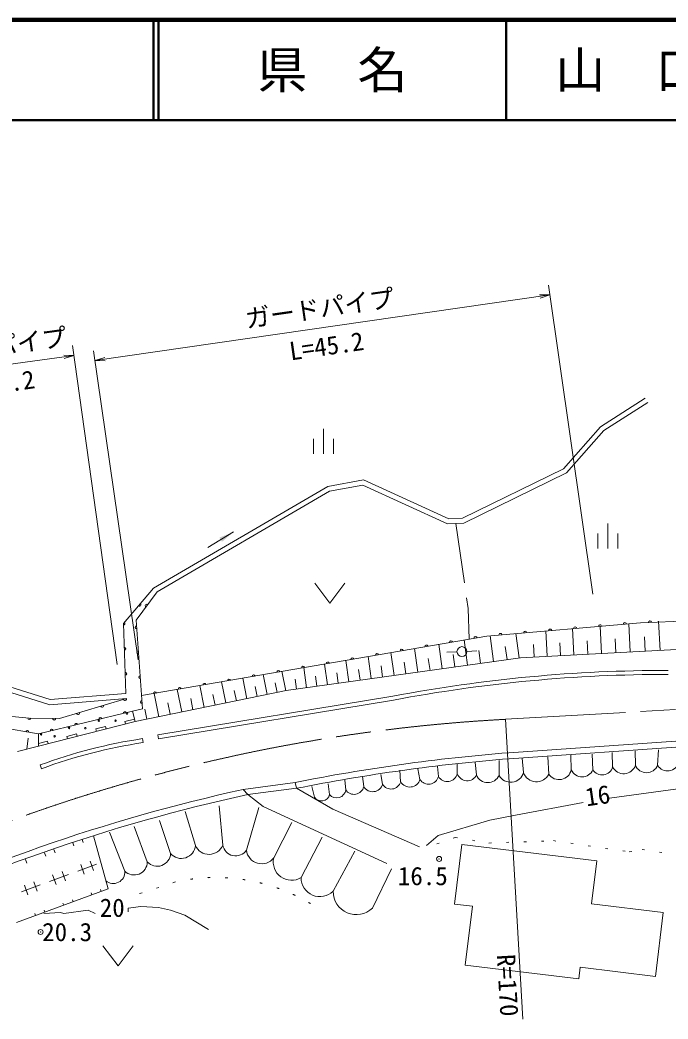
# Model space of a CAD drawing. Units: millimetres, scale not verified. Extents: x 40000 to 680000, y 20000 to 380000.
# Drawn here: x 284412 to 349154, y 280162 to 380000 of the extents above; entities that cross this region are included whole.
import ezdxf
from ezdxf.enums import TextEntityAlignment as Align

# ---------------------------------------------------------------- set-up
doc = ezdxf.new("R2010")
doc.units = ezdxf.units.MM
doc.header["$LTSCALE"] = 1000
doc.header["$PDMODE"] = 32
doc.header["$PDSIZE"] = 500
for name, pattern in [('CHAIN', [18.5, 12, -1.5, 3.5, -1.5]), ('DASHED', [7.5, 6, -1.5]), ('DOTTED', [1.75, 0.25, -1.5])]:
    doc.linetypes.add(name, pattern=pattern)
for name, color, linetype, lineweight in [('M-BGD', 7, 'Continuous', 13), ('M-BMK', 2, 'CHAIN', 13), ('M-STR-HTXT', 7, 'Continuous', 13), ('M-TTL', 2, 'Continuous', 140), ('M-TTL-LINE', 7, 'Continuous', 50)]:
    doc.layers.add(name, color=color, linetype=linetype, lineweight=lineweight)
doc.layers.add('M-TTL-TXT', color=7, linetype='Continuous')
doc.styles.add('ＭＳ ゴシック', font='')
doc.styles.get('ＭＳ ゴシック').set_extended_font_data('MS Gothic')

# ---------------------------------------------------------------- blocks, each defined once
blk = doc.blocks.new('荒地')
at = {"color": 7, "linetype": 'Continuous', "lineweight": 13}
for p, q in [((0, 0), (0, 2.5)), ((-1, 1.5), (-1, 0)), ((1, 1.5), (1, 0))]:
    blk.add_line(p, q, dxfattribs=at)
blk = doc.blocks.new('畑')
at = {"color": 7, "linetype": 'Continuous', "lineweight": 13}
for p, q in [((-1.5, 2), (0, 0)), ((0, 0), (1.5, 2))]:
    blk.add_line(p, q, dxfattribs=at)
blk = doc.blocks.new('filled_arrow')
at = {"color": 0, "linetype": 'Continuous', "lineweight": -2}
blk.add_solid([(7.5, 1.25), (0, 0), (7.5, -1.25)], dxfattribs=at)
blk = doc.blocks.new('open_arrow')
at = {"color": 0, "linetype": 'Continuous', "lineweight": -2}
blk.add_lwpolyline([(7.5, 1.25), (0, 0), (7.5, -1.25)], dxfattribs=at)

msp = doc.modelspace()

# ---------------------------------------------------------------- linework, layer by layer
at = {"layer": 'M-BGD'}
for p, q in [((342409, 339348), (346879, 342193)), ((342737, 338964), (347148, 341771)), ((338698, 335159), (342409, 339348)), ((339008, 334753), (342737, 338964)), ((328620, 330198), (338698, 335159)), ((328742, 329701), (339008, 334753)), ((315173, 333385), (318742, 334030)), ((315348, 332909), (318677, 333510)), ((318677, 333510), (327138, 329661)), ((318742, 334030), (327240, 330163)), ((297765, 323224), (315173, 333385)), ((298105, 322844), (315348, 332909)), ((327138, 329661), (328742, 329701)), ((327240, 330163), (328620, 330198)), ((305747, 328833), (303179, 327283)), ((294737, 319676), (297765, 323224)), ((296020, 320037), (298105, 322844)), ((294737, 319676), (294997, 312678)), ((296656, 311150), (296020, 320037)), ((331058, 318438), (346416, 319761)), ((345384, 316846), (345238, 319659)), ((346416, 319761), (356204, 320169)), ((348354, 317002), (348203, 319916)), ((334282, 316252), (333941, 318686)), ((337071, 316411), (336939, 318945)), ((339746, 316551), (339610, 319175)), ((342516, 316696), (342375, 319414)), ((296561, 312477), (331058, 318438)), ((326601, 315173), (326259, 317609)), ((329125, 315528), (328772, 318043)), ((331732, 315894), (331371, 318465)), ((335776, 316343), (335712, 317588)), ((338406, 316481), (338339, 317769)), ((341129, 316623), (341060, 317956)), ((343948, 316771), (343876, 318151)), ((346866, 316924), (346792, 318352)), ((321789, 314498), (321468, 316781)), ((324156, 314830), (323825, 317188)), ((328071, 316863), (327071, 316839)), ((327861, 315350), (327687, 316588)), ((329070, 316900), (330069, 316951)), ((330426, 315711), (330247, 316989)), ((333075, 316083), (332890, 317402)), ((334426, 316272), (351268, 317154)), ((311008, 312984), (334426, 316272)), ((315127, 313562), (314836, 315635)), ((317277, 313864), (316976, 316005)), ((319496, 314176), (319186, 316387)), ((322971, 314664), (322808, 315824)), ((325376, 315002), (325208, 316200)), ((287381, 311571), (277409, 314707)), ((287439, 312077), (277494, 315205)), ((309123, 312591), (308717, 314578)), ((310982, 312971), (310583, 314927)), ((313045, 313270), (312763, 315277)), ((316200, 313713), (316052, 314766)), ((318385, 314020), (318232, 315107)), ((320641, 314337), (320483, 315460)), ((304978, 311744), (304546, 313857)), ((307081, 312174), (306663, 314223)), ((310115, 312794), (309915, 313772)), ((312036, 313128), (311897, 314116)), ((314084, 313416), (313941, 314436)), ((294997, 312678), (287439, 312077)), ((295928, 309896), (311008, 312984)), ((298275, 310375), (297802, 312692)), ((300577, 310845), (300118, 313092)), ((302810, 311302), (302365, 313480)), ((303896, 311523), (303677, 312596)), ((306031, 311959), (305819, 313000)), ((308104, 312383), (307898, 313391)), ((285323, 310232), (263957, 312308)), ((295037, 312180), (287381, 311571)), ((295037, 312180), (288371, 310192)), ((321665, 312431), (298191, 308562)), ((321734, 312037), (298256, 308167)), ((299428, 310611), (299195, 311751)), ((301695, 311074), (301469, 312180)), ((295668, 310913), (286276, 308658)), ((296656, 311150), (295668, 310913)), ((295928, 309896), (295668, 310913)), ((297092, 310133), (296888, 311115)), ((288371, 310192), (285323, 310232)), ((286261, 307428), (295928, 309896)), ((295866, 310138), (294899, 309891)), ((294961, 309649), (294899, 309891)), ((286276, 308658), (282346, 309320)), ((286261, 307428), (286276, 308658)), ((290066, 308657), (289099, 308410)), ((290128, 308415), (290066, 308657)), ((292966, 309397), (291999, 309151)), ((292061, 308908), (291999, 309151)), ((293028, 309155), (292966, 309397)), ((298191, 308562), (298256, 308167)), ((333235, 306775), (363818, 308885)), ((285096, 307130), (285216, 308228)), ((287166, 307917), (286264, 307686)), ((287228, 307674), (287166, 307917)), ((289161, 308168), (289099, 308410)), ((296652, 308181), (296712, 307786)), ((333279, 306177), (363845, 308285)), ((284170, 306894), (286261, 307428)), ((339487, 305074), (339447, 306518)), ((341652, 305074), (341572, 306638)), ((343617, 305355), (343577, 306798)), ((345903, 305515), (345863, 306959)), ((348109, 305515), (348189, 307079)), ((286428, 305555), (286566, 305179)), ((328099, 304673), (328099, 305676)), ((330023, 304553), (329903, 305796)), ((332269, 304513), (332269, 305996)), ((334715, 304793), (334595, 306237)), ((337241, 304633), (337161, 306357)), ((320640, 303630), (320479, 304593)), ((322444, 303871), (322364, 305034)), ((324369, 304112), (324169, 305154)), ((326214, 304392), (326134, 305395)), ((311910, 303804), (312034, 303216)), ((315347, 302588), (315186, 303671)), ((316951, 303069), (316870, 304031)), ((318755, 303390), (318635, 304392)), ((355907, 303964), (343307, 302232)), ((306714, 303109), (307171, 302595)), ((307171, 302595), (308715, 301387)), ((312034, 303216), (315673, 301146)), ((313823, 302347), (313582, 303390)), ((340683, 301809), (333909, 300539)), ((301943, 297505), (300901, 300914)), ((304670, 297545), (304309, 301475)), ((307036, 297024), (308279, 301315)), ((308715, 301387), (321046, 295693)), ((315673, 301146), (324314, 297377)), ((299457, 296703), (298334, 299991)), ((309763, 296262), (311567, 299791)), ((294885, 294939), (293362, 298828)), ((297131, 295861), (295808, 299390)), ((289692, 297766), (289802, 297466)), ((290636, 298095), (290740, 297810)), ((293214, 293164), (291755, 298485)), ((312489, 294297), (314615, 298347)), ((286858, 296778), (286985, 296433)), ((287803, 297108), (287924, 296778)), ((315698, 292934), (317863, 296944)), ((284970, 296120), (285107, 295745)), ((290193, 294947), (292071, 295635)), ((290490, 295588), (290835, 294650)), ((291429, 295933), (291773, 294994)), ((287376, 293914), (289254, 294603)), ((287674, 294556), (288018, 293617)), ((288612, 294900), (288957, 293961)), ((321512, 295179), (319627, 291249)), ((284560, 292881), (286438, 293570)), ((285796, 293867), (286140, 292928)), ((284056, 289805), (293214, 293164)), ((284857, 293523), (285201, 292584)), ((291523, 292772), (291597, 292571)), ((292462, 293116), (292536, 292915)), ((288707, 291739), (288780, 291538)), ((289645, 292083), (289719, 291882)), ((285890, 290706), (285964, 290505)), ((286829, 291050), (286903, 290849))]:
    msp.add_line(p, q, dxfattribs=at)
at = {"layer": 'M-BGD', "linetype": 'DASHED'}
for p, q in [((327940, 329681), (329193, 321193)), ((329193, 321193), (329277, 318130)), ((306714, 303109), (311910, 303804)), ((312034, 303216), (307171, 302595))]:
    msp.add_line(p, q, dxfattribs=at)
at = {"layer": 'M-BGD', "linetype": 'DOTTED'}
for p, q in [((326041, 297665), (327886, 298307)), ((327886, 298307), (331254, 297745)), ((331254, 297745), (337710, 297986)), ((337710, 297986), (345289, 296863)), ((345289, 296863), (346572, 297104)), ((346572, 297104), (350783, 296462)), ((299936, 293856), (296608, 292773)), ((296608, 292773), (294923, 292412))]:
    msp.add_line(p, q, dxfattribs=at)
at = {"layer": 'M-BGD'}
for points in [[(333909, 300539), (331369, 300031), (326205, 298507), (325019, 297491)], [(291915, 290717), (291237, 291056), (288782, 290717), (288443, 290802), (286800, 290713)], [(295217, 290887), (295217, 291225), (296487, 291395), (298265, 291310), (299450, 291056), (300889, 290548), (303260, 289109)]]:
    msp.add_lwpolyline(points, dxfattribs=at)
msp.add_lwpolyline([(328544, 297605), (327823, 291640), (329607, 291424), (328897, 285551), (340234, 284181), (340373, 285331), (347899, 284421), (348670, 290801), (341513, 291666), (342033, 295974)], close=True, dxfattribs=at)
for centre, radius in [((328571, 316875), 500), ((295101, 310694), 75), ((292284, 309972), 75), ((293958, 309972), 75), ((286520, 308619), 75), ((289317, 309250), 75), ((290941, 309230), 75), ((287873, 308418), 75)]:
    msp.add_circle(centre, radius, dxfattribs=at)
for centre, radius, start, end in [((296348, 321563), 150, 229.52237, 49.52237), ((297076, 321458), 150, 53.39293, 233.39293), ((294738, 319657), 150, 272.13324, 54.3605), ((342368, 319412), 150, 4.92455, 184.92455), ((344859, 319627), 150, 4.92455, 184.92455), ((347352, 319800), 150, 2.38594, 182.38594), ((296072, 319310), 150, 94.09345, 274.09345), ((332405, 318554), 150, 4.92455, 184.92455), ((334895, 318768), 150, 4.92455, 184.92455), ((337386, 318983), 150, 4.92455, 184.92455), ((339877, 319198), 150, 4.92455, 184.92455), ((324999, 317391), 150, 9.80369, 189.80369), ((327463, 317816), 150, 9.80369, 189.80369), ((329926, 318242), 150, 9.80369, 189.80369), ((294831, 317159), 150, 272.13324, 92.13324), ((296251, 316816), 150, 94.09345, 274.09345), ((320072, 316539), 150, 9.80369, 189.80369), ((322536, 316965), 150, 9.80369, 189.80369), ((315145, 315688), 150, 9.80369, 189.80369), ((317609, 316114), 150, 9.80369, 189.80369), ((294924, 314661), 150, 272.13324, 92.13324), ((307755, 314411), 150, 9.80369, 189.80369), ((310218, 314837), 150, 9.80369, 189.80369), ((312682, 315262), 150, 9.80369, 189.80369), ((349119, 167215), 147788, 89.98668, 100.70605), ((349119, 167215), 147388, 89.98302, 100.70788), ((296429, 314322), 150, 94.09345, 274.09345), ((302828, 313560), 150, 9.80369, 189.80369), ((305291, 313985), 150, 9.80369, 189.80369), ((297901, 312708), 150, 9.80369, 189.80369), ((300365, 313134), 150, 9.80369, 189.80369), ((292610, 311456), 150, 196.60396, 16.60396), ((294893, 312137), 150, 196.60396, 16.60396), ((296607, 311829), 150, 94.09345, 274.09345), ((290214, 310742), 150, 196.60396, 16.60396), ((294886, 310726), 150, 13.50053, 193.50053), ((285334, 310231), 150, 174.45153, 354.45153), ((287830, 310189), 150, 175.35909, 3.13321), ((290025, 309558), 150, 13.50053, 193.50053), ((292455, 310142), 150, 13.50053, 193.50053), ((285147, 308848), 150, 350.4429, 170.4429), ((287594, 308975), 150, 13.50053, 193.50053), ((304465, 256559), 52210, 98.60678, 110.21049), ((304465, 256559), 51810, 98.60678, 110.21049), ((347932, 123298), 184065, 94.57976, 101.28592), ((347934, 123284), 183479, 94.58126, 101.2836), ((344727, 305911), 1241, 206.63404, 341.39431), ((347006, 305975), 1195, 202.61986, 337.38014), ((349104, 306118), 1164, 211.20349, 345.96376), ((327098, 304925), 1032, 211.09101, 345.85128), ((329086, 305014), 1045, 199.04353, 333.8038), ((331154, 305001), 1217, 201.59683, 336.3571), ((333434, 305163), 1334, 209.16616, 343.92643), ((336012, 305239), 1371, 198.98691, 333.74718), ((338272, 305321), 1240, 213.73291, 348.49318), ((340570, 305525), 1173, 202.61986, 337.38014), ((342576, 305624), 1075, 210.74997, 345.51024), ((319647, 303903), 1029, 209.89487, 344.65514), ((321492, 304127), 986, 210.21451, 344.97478), ((323357, 304392), 1051, 209.74488, 344.50515), ((325233, 304636), 1011, 211.27241, 346.03268), ((344519, 131528), 175696, 102.42584, 116.1609), ((344519, 131528), 175096, 102.31566, 116.16079), ((314535, 302785), 836, 211.59249, 346.35276), ((316048, 303163), 907, 219.31911, 354.07938), ((317786, 303605), 993, 212.70046, 347.46073), ((303298, 298093), 1477, 203.46239, 338.22266), ((305962, 297777), 1312, 190.19392, 324.95419), ((298119, 296767), 1340, 222.52361, 357.28388), ((300533, 297622), 1415, 220.49856, 355.25883), ((308558, 297211), 1534, 187.00888, 321.76915), ((295816, 295868), 1315, 224.94852, 359.70879), ((311535, 295848), 1820, 166.84379, 301.60406), ((293743, 294850), 1146, 228.85331, 4.43073), ((314378, 294284), 1888, 179.59437, 314.35464), ((318013, 292910), 2316, 179.42127, 314.18154)]:
    msp.add_arc(centre, radius, start, end, dxfattribs=at)
at = {"layer": 'M-BGD', "linetype": 'DOTTED'}
msp.add_arc((303982, 275858), 18447, 59.12189, 102.67103, dxfattribs=at)
at = {"layer": 'M-BGD'}
for p in [(326289, 296157), (286469, 288859)]:
    msp.add_point(p, dxfattribs=at)
at = {"layer": 'M-BMK'}
msp.add_line((332918, 310112), (361129, 311735), dxfattribs=at)
msp.add_arc((341970, 140353), 170000, 93.05254, 116.50617, dxfattribs=at)
at = {"layer": 'M-STR-HTXT'}
for p, q in [((341658, 322634), (337197, 353513)), ((291916, 345961), (337340, 352523)), ((294128, 315591), (289655, 347477)), ((274012, 344273), (289794, 346486)), ((296234, 316072), (291773, 346950)), ((334641, 280162), (332918, 310112))]:
    msp.add_line(p, q, dxfattribs=at)
at = {"layer": 'M-TTL'}
msp.add_line((680000, 380000), (40000, 380000), dxfattribs=at)
at = {"layer": 'M-TTL-LINE'}
for p, q in [((297750, 380000), (297750, 370000)), ((298250, 380000), (298250, 370000)), ((333000, 380000), (333000, 370000)), ((40000, 370000), (680000, 370000))]:
    msp.add_line(p, q, dxfattribs=at)

# ---------------------------------------------------------------- block references
at = {"layer": 'M-BGD', "xscale": 1000, "yscale": 1000}
for name, p in [('荒地', (314736, 336644)), ('荒地', (343127, 327180)), ('畑', (315378, 321727)), ('畑', (294205, 285476))]:
    msp.add_blockref(name, p, dxfattribs=at)
at = {"layer": 'M-BGD', "xscale": 200, "yscale": 200, "rotation": 211.1}
msp.add_blockref('filled_arrow', (305747, 328833), dxfattribs=at)
at = {"layer": 'M-STR-HTXT', "xscale": 133, "yscale": 133}
for p, rotation in [((337340, 352523), 188.2), ((289794, 346486), 188), ((291916, 345961), 8.2)]:
    msp.add_blockref('open_arrow', p, dxfattribs=dict(at, rotation=rotation))

# ---------------------------------------------------------------- texts
at = {"layer": 'M-BGD', "style": 'ＭＳ ゴシック'}
msp.add_text('16', height=1833, rotation=8.326, dxfattribs=at).set_placement((342329, 301049), align=Align.BOTTOM_CENTER)
msp.add_text('16.5', height=1833, dxfattribs=at).set_placement((324659, 295369), align=Align.TOP_CENTER)
msp.add_text('20', height=1833, dxfattribs=at).set_placement((293629, 289821), align=Align.BOTTOM_CENTER)
msp.add_text('20.3', height=1833, dxfattribs=at).set_placement((286629, 288859), align=Align.MIDDLE_LEFT)
at = {"layer": 'M-STR-HTXT', "style": 'ＭＳ ゴシック'}
for s, rotation, p in [('ガードパイプ', 8.221, (314556, 349737)), ('ガードパイプ', 7.985, (281834, 345875)), ('L=45.2', 8.221, (315243, 345967)), ('L=16.2', 7.985, (282369, 342152))]:
    msp.add_text(s, height=1833, rotation=rotation, dxfattribs=at).set_placement(p, align=Align.BOTTOM_CENTER)
msp.add_text('R=170', height=1833, rotation=273.293, dxfattribs=at).set_placement((331863, 280334), align=Align.BOTTOM_RIGHT)
at = {"layer": 'M-TTL-TXT', "style": 'ＭＳ ゴシック'}
for s, p in [('県\u3000名', (315625, 375000)), ('山\u3000口\u3000県', (350375, 375000))]:
    msp.add_text(s, height=3666, dxfattribs=at).set_placement(p, align=Align.MIDDLE_CENTER)

doc.saveas('drawing.dxf')
